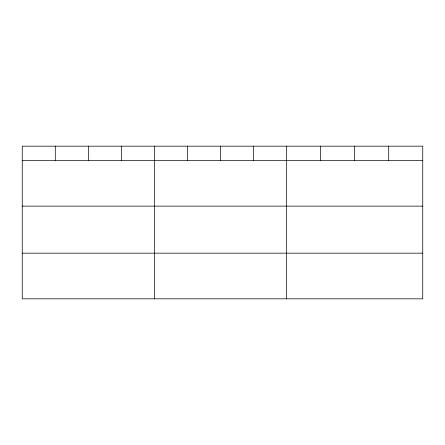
<?xml version="1.0" encoding="UTF-8"?>
<svg xmlns="http://www.w3.org/2000/svg" width="445" height="445" viewBox="0 0 445 445"><rect width="100%" height="100%" fill="white"/><g stroke="black" fill="none" stroke-linecap="round" stroke-linejoin="round"><path stroke-width="0.67" d="M422.75 206.124L422.75 146.177L22.25 146.177L22.25 298.823L422.75 298.823L422.75 206.124L22.25 206.124M22.25 160.473L422.75 160.473M22.25 253.166L422.75 253.166M388.707 146.177L388.707 160.473M354.665 146.177L354.665 160.473M320.623 146.177L320.623 160.473M286.58 146.177L286.58 298.823M253.539 146.177L253.539 160.473M220.498 146.177L220.498 160.473M187.456 146.177L187.456 160.473M154.415 146.177L154.415 298.823M121.374 146.177L121.374 160.473M88.333 146.177L88.333 160.473M55.291 146.177L55.291 160.473"/></g></svg>
